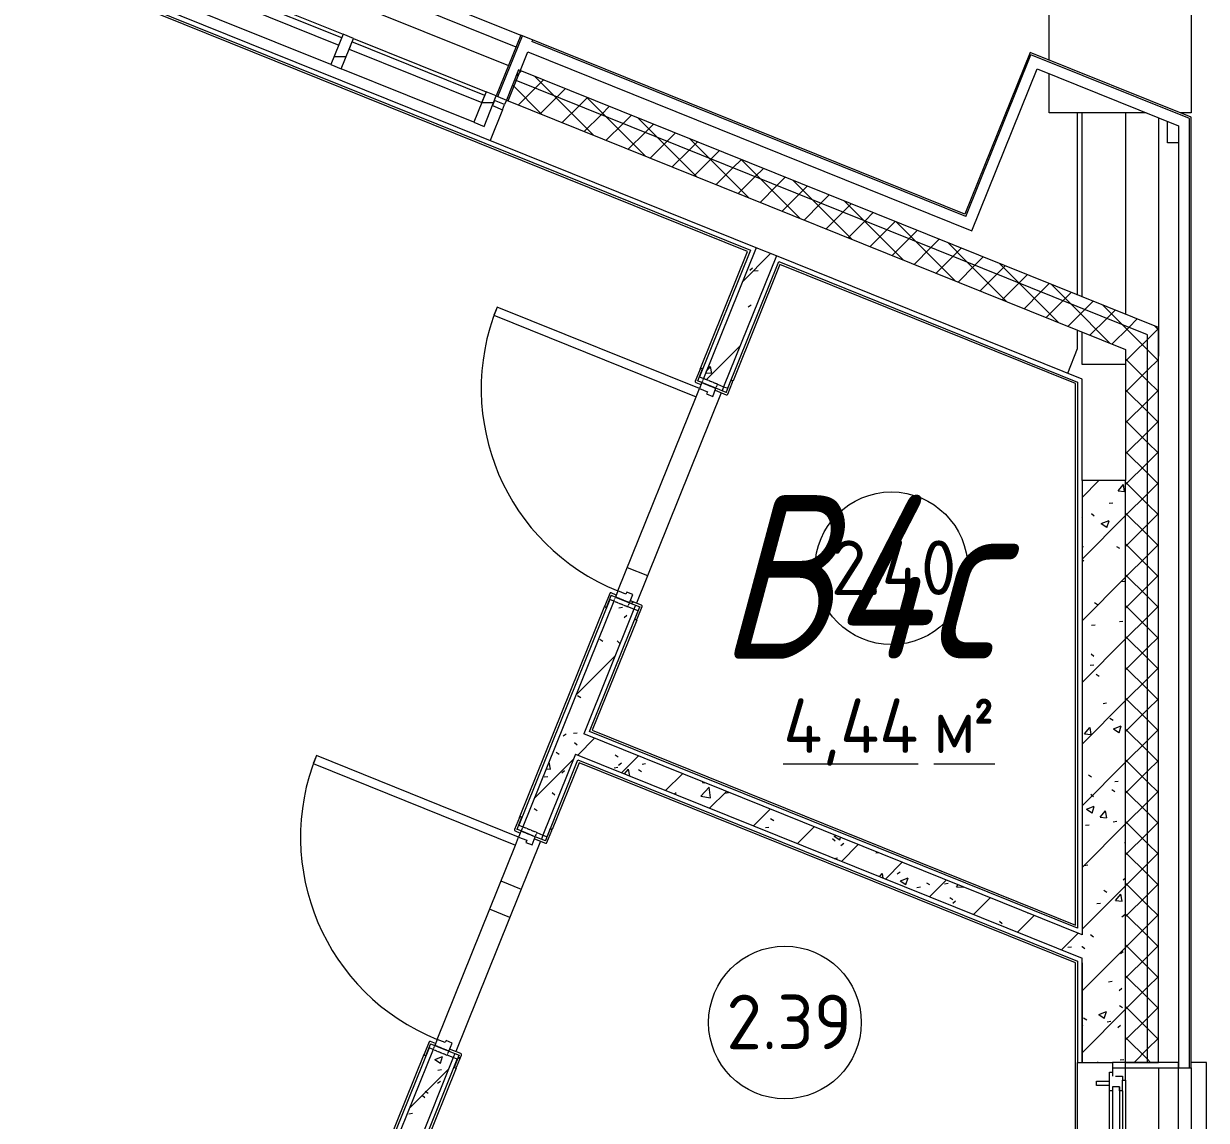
# Model space of a CAD drawing. Header units: millimetres. Extents: x -584918 to 2941280, y 3000189 to 4229862.
# Drawn here: x 208459 to 213881, y 3842639 to 3847667 of the extents above; entities that cross this region are included whole.
import ezdxf

# ---------------------------------------------------------------- set-up
doc = ezdxf.new("R2010")
doc.units = ezdxf.units.MM
doc.linetypes.add('ASVP_Невидимые', pattern=[5, 3, -2])
for name, color, linetype, lineweight in [('_ Окна', 7, 'Continuous', 0), ('Витраж', 7, 'Continuous', 0), ('Двери', 7, 'Continuous', 0), ('Марки помещений', 7, 'Continuous', 0), ('Обобщенные модели', 7, 'Continuous', 0), ('Ограждение', 7, 'Continuous', 0), ('Окна', 7, 'Continuous', 0), ('Панели витража', 7, 'Continuous', 0), ('Перекрытие', 7, 'Continuous', 0), ('Стены', 7, 'Continuous', 0), ('Стены внутренние', 7, 'Continuous', 0), ('Стены наружные', 7, 'Continuous', 0), ('Стены несущие', 7, 'Continuous', 0), ('Стены отделка', 7, 'Continuous', 0), ('Стены перегородки', 7, 'Continuous', 0), ('Стены разрез', 7, 'Continuous', 0), ('Стены штриховка', 7, 'Continuous', 0), ('экспертиза ДУ категории', 1, 'Continuous', 0)]:
    doc.layers.add(name, color=color, linetype=linetype, lineweight=lineweight)
doc.styles.add('GOST Common_2', font='', dxfattribs={"height": 500})
doc.styles.add('GOST Common_3', font='', dxfattribs={"width": 0.9, "height": 500})
doc.styles.add('mytext', font='isocpeur.ttf', dxfattribs={"width": 0.8, "oblique": 14.999978})
doc.styles.get('GOST Common_2').set_extended_font_data('GOST Common')
doc.styles.get('GOST Common_3').set_extended_font_data('GOST Common')
pattern_1 = [(45, (184030.3, 3824416.36), (-141.4214, 141.4214), [])]
pattern_2 = [(50, (184030.3, 3824416.36), (364.368, -31.8783), [38.1, -419.1]), (355, (184030.3, 3824416.36), (-70.486, 382.1133), [30.48, -335.28]), (100.451, (184060.67, 3824413.7), (293.885, 350.2334), [32.38, -356.18]), (46.184, (184030.3, 3824517.96), (542.1585, -84.086), [57.15, -628.65]), (96.636, (184075.5, 3824510.96), (474.805, 494.8554), [48.57, -534.27]), (351.184, (184030.3, 3824517.96), (474.81, 494.85), [45.72, -502.92]), (21, (184081.1, 3824492.56), (303.2285, -204.5305), [38.1, -419.1]), (326, (184081.1, 3824492.56), (123.604, 368.376), [30.48, -335.28]), (71.451, (184106.37, 3824475.52), (426.834, 163.8427), [32.38, -356.18]), (37.5, (184030.3, 3824416.36), (6.17665, 169.11015), [16.764, -314.452, 16.764, -323.596, -336.55]), (37.5, (184030.3, 3824416.36), (6.17665, 169.11015), [-671.576, 16.764, -319.786]), (7.5, (184030.3, 3824416.36), (133.6389, 200.3615), [16.764, -177.292, 16.764, -306.832, -128.27]), (7.5, (184030.3, 3824416.36), (133.6389, 200.3615), [-517.652, 16.764, -111.506]), (327.5, (183917.02, 3824416.36), (271.1818, -11.45836), [16.764, -110.236, 16.764, -379.476, -525.78]), (327.5, (183917.02, 3824416.36), (271.1818, -11.45836), [-523.24, 16.764, -509.016]), (317.5, (183866.22, 3824416.36), (296.2585, 50.8528), [16.764, -148.336, 16.764, -246.38, -373.38]), (317.5, (183866.22, 3824416.36), (296.2585, 50.8528), [-428.244, 16.764, -356.616])]
pattern_3 = [(45, (184030.3, 3824416.36), (-70.71068, 70.71068), []), (135, (184030.3, 3824416.36), (-70.71068, -70.71068), [])]

# ---------------------------------------------------------------- blocks, each defined once
blk = doc.blocks.new('ASVP_ДверьДеревянная_1 полотно - Входная_внутр_ 1000х2000h_полотно_ Г Л _950 в свету_-7521736-АР Этаж 02')
at = {"layer": 'Двери', "lineweight": 18}
for p, q in [((500, 1050), (460, 1050)), ((460, 1050), (460, 50)), ((500, 50), (500, 1050)), ((-500, 50), (-530, 50)), ((-530, 50), (-530, -20)), ((-500, 10), (-500, 50)), ((-490, 10), (-500, 10)), ((-490, -20), (-490, 10)), ((460, 50), (500, 50)), ((500, 10), (490, 10)), ((490, 10), (490, -20)), ((530, 50), (500, 50)), ((500, 50), (500, 10)), ((530, -20), (530, 50)), ((-530, -20), (-490, -20)), ((490, -20), (530, -20))]:
    blk.add_line(p, q, dxfattribs=at)
at = {"layer": 'Двери', "linetype": 'ASVP_Невидимые', "lineweight": 18}
for p, q in [((-530, 50), (-550, 50)), ((-550, 50), (-550, -20)), ((-530, -20), (-530, 50)), ((550, 50), (530, 50)), ((530, 50), (530, -20)), ((550, -20), (550, 50)), ((-550, -20), (-530, -20)), ((530, -20), (550, -20))]:
    blk.add_line(p, q, dxfattribs=at)
at = {"layer": 'Двери'}
blk.add_arc((500, 50), 1000, 90, 180, dxfattribs=at)
blk = doc.blocks.new('ASVP_НАЛИЧНИК МДФ_Двери - Наличник дверной МДФ-V79-АР Этаж 02')
at = {"layer": 'Обобщенные модели'}
h = blk.add_hatch(dxfattribs=at)
h.set_pattern_fill('FP_15', color=256, style=0, pattern_type=2)
h.set_pattern_definition([(148.819, (-27136.99, 17587.38), (1239.66265, -847.5705), [208.25, -1874.25]), (138.514, (-27159.47, 17308.89), (-541.9913, 230.6314), [465.661, -465.661]), (130.384, (-27352.63, 17231.05), (-697.6711, 616.941), [263.418, -1053.671])])
h.paths.add_polyline_path([(-590, -5), (-587.5, -9), (-585, -10), (-525, -10), (-521.5, -8.5), (-520, -5), (-520, 50), (-530, 50), (-531, 0), (-590, 0)])
h.paths.add_polyline_path([(520, -5), (521.5, -8.5), (525.2, -10), (585, -10), (589, -7.5), (590, -5), (590, 0), (530, -0.4), (529.9, 50), (520, 50), (520, -4.4)])
for p, q in [((-531, 0), (-590, 0)), ((-590, 0), (-590, -5)), ((-531, -1), (-531, 0)), ((-530, 50), (-530, -1)), ((-520, -5), (-520, 50)), ((520, 50), (520, -5)), ((530, -1), (530, 50)), ((590, 0), (531, 0)), ((531, 0), (531, -1)), ((590, -5), (590, 0)), ((-585, -10), (-525, -10)), ((-530, -1), (-531, -1)), ((525, -10), (585, -10)), ((531, -1), (530, -1))]:
    blk.add_line(p, q, dxfattribs=at)
for centre, start, end in [((-585, -5), 180, 270), ((-525, -5), 270, 360), ((525, -5), 180, 270), ((585, -5), 270, 360)]:
    blk.add_arc(centre, 5, start, end, dxfattribs=at)
blk = doc.blocks.new('ASVP_НАЛИЧНИК МДФ_Двери - Наличник дверной МДФ-V80-АР Этаж 02')
at = {"layer": 'Обобщенные модели'}
for p, q in [((-531, 0), (-590, 0)), ((-590, 0), (-590, -5)), ((-531, -1), (-531, 0)), ((-530, 20), (-530, -1)), ((-520, -5), (-520, 20)), ((520, 20), (520, -5)), ((530, -1), (530, 20)), ((590, 0), (531, 0)), ((590, -5), (590, 0)), ((-585, -10), (-525, -10)), ((-530, -1), (-531, -1)), ((525, -10), (585, -10)), ((531, -1), (530, -1)), ((531, 0), (531, -1))]:
    blk.add_line(p, q, dxfattribs=at)
for centre, start, end in [((-585, -5), 180, 270), ((-525, -5), 270, 360), ((525, -5), 180, 270), ((585, -5), 270, 360)]:
    blk.add_arc(centre, 5, start, end, dxfattribs=at)
blk = doc.blocks.new('ASVP_НАЛИЧНИК МДФ_Двери - Наличник дверной МДФ-V81-АР Этаж 02')
at = {"layer": 'Обобщенные модели'}
h = blk.add_hatch(dxfattribs=at)
h.set_pattern_fill('FP_16', color=256, style=0, pattern_type=2)
h.set_pattern_definition([(148.819, (-29353.44, 17587.38), (1239.66265, -847.5705), [208.25, -1874.25]), (138.514, (-29375.92, 17308.89), (-541.9913, 230.6314), [465.661, -465.661]), (130.384, (-29569.08, 17231.05), (-697.6711, 616.941), [263.418, -1053.671])])
h.paths.add_polyline_path([(-590, -5), (-588.2, -8.7), (-585, -10), (-523.6, -9.4), (-521.5, -8.5), (-520, -5), (-520, 50), (-530, 50), (-531, 0), (-590, 0), (-590, -3.6)])
h.paths.add_polyline_path([(520, -5), (521.5, -8.5), (525.2, -10), (585, -10), (588.5, -8.5), (590, -5), (590, 0), (530, -0.4), (529.9, 50), (520, 50), (520, -4.4)])
for p, q in [((-531, 0), (-590, 0)), ((-590, 0), (-590, -5)), ((-530, 50), (-530, -1)), ((-520, -5), (-520, 50)), ((520, 50), (520, -5)), ((530, -1), (530, 50)), ((590, 0), (531, 0)), ((531, 0), (531, -1)), ((590, -5), (590, 0)), ((-585, -10), (-525, -10)), ((-531, -1), (-531, 0)), ((-530, -1), (-531, -1)), ((525, -10), (585, -10)), ((531, -1), (530, -1))]:
    blk.add_line(p, q, dxfattribs=at)
for centre, start, end in [((-585, -5), 180, 270), ((-525, -5), 270, 360), ((525, -5), 180, 270), ((585, -5), 270, 360)]:
    blk.add_arc(centre, 5, start, end, dxfattribs=at)
blk = doc.blocks.new('ASVP_НАЛИЧНИК МДФ_Двери - Наличник дверной МДФ-V82-АР Этаж 02')
at = {"layer": 'Обобщенные модели'}
for p, q in [((-531, 0), (-590, 0)), ((-590, 0), (-590, -5)), ((-531, -1), (-531, 0)), ((-530, 20), (-530, -1)), ((-520, -5), (-520, 20)), ((520, 20), (520, -5)), ((530, -1), (530, 20)), ((590, 0), (531, 0)), ((531, 0), (531, -1)), ((590, -5), (590, 0)), ((-585, -10), (-525, -10)), ((-530, -1), (-531, -1)), ((525, -10), (585, -10)), ((531, -1), (530, -1))]:
    blk.add_line(p, q, dxfattribs=at)
for centre, start, end in [((-585, -5), 180, 270), ((-525, -5), 270, 360), ((525, -5), 180, 270), ((585, -5), 270, 360)]:
    blk.add_arc(centre, 5, start, end, dxfattribs=at)
blk = doc.blocks.new('Окно_ПВХ_1Створка_1Фрамуга-верх - ОП_2100_h_х1150_1ст1фр_ желтый-7897296-АР Этаж 02')
at = {"layer": '_ Окна'}
for p, q in [((-519, 100), (-600, 100)), ((-600, 100), (-600, 40)), ((-575, 40), (-575, 100)), ((-537, 54), (-537, 86)), ((-537, 86), (-519, 86)), ((-519, 86), (-519, 100)), ((-470, 86), (-519, 86)), ((-488, 72), (-488, 40)), ((-470, 72), (-488, 72)), ((-488, 72), (488, 72)), ((-470, 86), (-470, 72)), ((470, 86), (470, 72)), ((470, 86), (519, 86)), ((470, 72), (488, 72)), ((488, 72), (488, 40)), ((519, 100), (519, 86)), ((600, 100), (519, 100)), ((519, 86), (537, 86)), ((537, 86), (537, 54)), ((575, 40), (575, 100)), ((600, 40), (600, 100)), ((-600, 40), (-537, 40)), ((-555, 26), (-555, 40)), ((-470, 26), (-555, 26)), ((-488, 40), (-470, 40)), ((-488, 40), (488, 40)), ((-470, 40), (-470, 26)), ((470, 40), (470, 26)), ((488, 40), (470, 40)), ((555, 26), (470, 26)), ((537, 40), (600, 40)), ((555, 40), (555, 26))]:
    blk.add_line(p, q, dxfattribs=at)
at = {"layer": 'Окна'}
for p, q in [((600, 470), (-600, 470)), ((-600, 470), (-600, 400)), ((600, 399.8), (600, 470)), ((-519, 100), (519, 100)), ((-470, 86), (470, 86)), ((-513.5, -34), (-513.5, 26)), ((-493.5, 26), (-493.5, -34)), ((470, 26), (-470, 26)), ((-493.5, -34), (-513.5, -34))]:
    blk.add_line(p, q, dxfattribs=at)
blk = doc.blocks.new('Откос наружный7 - Откос наружный-7694363-АР Этаж 02')
at = {"layer": 'Стены разрез'}
for p, q in [((29722.9, 10399.3), (29480.9, 10399.3)), ((29480.9, 10374.3), (29722.9, 10374.3)), ((29722.9, 10374.3), (29722.9, 10399.3)), ((29722.9, 9224.3), (29480.9, 9224.3)), ((29722.9, 9199.3), (29722.9, 9224.3)), ((29480.9, 9199.3), (29722.9, 9199.3))]:
    blk.add_line(p, q, dxfattribs=at)
blk = doc.blocks.new('Системная панель - Глухая панель_25 мм-7906987-АР Этаж 02')
at = {"layer": 'Панели витража', "lineweight": 18}
for p, q in [((25, 12.5), (-25, 12.5)), ((-25, 12.5), (-25, -12.5)), ((25, -12.5), (25, 12.5)), ((-25, -12.5), (25, -12.5))]:
    blk.add_line(p, q, dxfattribs=at)
blk = doc.blocks.new('Системная панель - Cтеклопакет Двухкамерный_36 мм-7864038-АР Этаж 02')
at = {"layer": 'Панели витража', "lineweight": 18}
for p, q in [((328.3, 18), (-328.3, 18)), ((-328.3, 18), (-328.3, -18)), ((328.3, -18), (328.3, 18)), ((-328.3, -18), (328.3, -18))]:
    blk.add_line(p, q, dxfattribs=at)
blk = doc.blocks.new('Системная панель - Cтеклопакет Двухкамерный_36 мм-6485460-АР Этаж 02')
at = {"layer": 'Панели витража', "lineweight": 18}
for p, q in [((418.3, 18), (-418.3, 18)), ((-418.3, 18), (-418.3, -18)), ((418.3, -18), (418.3, 18)), ((-418.3, -18), (418.3, -18))]:
    blk.add_line(p, q, dxfattribs=at)
blk = doc.blocks.new('Прямоугольный импост - 50х150_RAL 3009-7836373-АР Этаж 02')
at = {"layer": 'Витраж'}
for p, q in [((-381.5, 31957.4), (227.6, 31711.9)), ((171.5, 31572.8), (-437.6, 31818.2))]:
    blk.add_line(p, q, dxfattribs=at)
blk = doc.blocks.new('Прямоугольный импост - 50х150_RAL 3009-6573670-АР Этаж 02')
at = {"layer": 'Витраж'}
for p, q in [((273.9, 31693.2), (1050, 31380.5)), ((993.9, 31241.4), (217.9, 31554.1))]:
    blk.add_line(p, q, dxfattribs=at)
blk = doc.blocks.new('Прямоугольный импост - 50х150_RAL 3009-7864035-АР Этаж 02')
at = {"layer": 'Витраж'}
h = blk.add_hatch(dxfattribs=at)
h.set_pattern_fill('FP_22', color=256, style=0, pattern_type=2)
h.set_pattern_definition([(158.051, (16076.2, -31163.5), (-284.821, -706.768), []), (158.051, (16111.9, -31074.9), (-284.821, -706.768), []), (158.051, (16147.4, -30986.8), (-284.821, -706.768), []), (158.051, (16253.95, -30722.44), (-284.821, -706.768), [])])
h.paths.add_polyline_path([(-25, -115), (-25, 35), (25, 35), (25, -115), (4, -115)])
at = {"layer": 'Витраж', "lineweight": 18}
for p, q in [((-25, 35), (25, 35)), ((-25, -115), (-25, 35)), ((25, 35), (25, -115)), ((25, -115), (-25, -115))]:
    blk.add_line(p, q, dxfattribs=at)
blk = doc.blocks.new('Прямоугольный импост - 50х150_RAL 3009-V106-АР Этаж 02')
at = {"layer": 'Витраж'}
h = blk.add_hatch(dxfattribs=at)
h.set_pattern_fill('FP_23', color=256, style=0, pattern_type=2)
h.set_pattern_definition([(158.051, (15369.56, -31163.5), (-284.821, -706.768), []), (158.051, (15405.25, -31074.9), (-284.821, -706.768), []), (158.051, (15440.8, -30986.8), (-284.821, -706.768), []), (158.051, (15547.3, -30722.44), (-284.821, -706.768), [])])
h.paths.add_polyline_path([(-25, -115), (-25, 35), (25, 35), (25, -115)])
at = {"layer": 'Витраж', "lineweight": 18}
for p, q in [((-25, 35), (25, 35)), ((-25, -115), (-25, 35)), ((25, 35), (25, -115)), ((25, -115), (-25, -115))]:
    blk.add_line(p, q, dxfattribs=at)
blk = doc.blocks.new('Ограждение - Ограждение-7956331-АР Этаж 02')
at = {"layer": 'Ограждение'}
for p, q in [((29780.9, 26109.5), (29780.9, 22841.3)), ((29130.9, 23083.1), (29130.9, 25670.7)), ((29130.9, 22841.3), (29130.9, 23020.6)), ((29575.7, 22841.3), (29130.9, 22841.3)), ((29780.9, 22841.3), (29730.9, 22841.3))]:
    blk.add_line(p, q, dxfattribs=at)
blk = doc.blocks.new('ASVP_Марка_Помещение_ДваЗначения - Номер Площадь-685795-АР Этаж 02')
at = {"layer": 'Марки помещений'}
blk.add_circle((0, 0), 3.5, dxfattribs=at)

msp = doc.modelspace()

# ---------------------------------------------------------------- hatches: boundary and pattern name
at = {"layer": 'Стены внутренние'}
h = msp.add_hatch(dxfattribs=at)
h.set_pattern_fill('FP_1', color=256, style=0, pattern_type=2)
h.set_pattern_definition(pattern_1)
h.paths.add_polyline_path([(209517.633, 3840666.071), (209564.355, 3840782.011), (209471.603, 3840819.388), (209424.881, 3840703.448), (209498.806, 3840673.658)])
h.paths.add_polyline_path([(210125.019, 3842173.289), (210428.563, 3842926.528), (210335.811, 3842963.905), (210032.267, 3842210.667), (210115.675, 3842177.055)])
h.paths.add_polyline_path([(210839.717, 3843946.798), (211257.02, 3844982.327), (211164.268, 3845019.704), (210746.965, 3843984.176), (210811.892, 3843958.012)])
h.paths.add_polyline_path([(211668.173, 3846002.597), (211909.801, 3846602.192), (211817.049, 3846639.569), (211575.422, 3846039.975), (211640.348, 3846013.811)])
h = msp.add_hatch(dxfattribs=at)
h.set_pattern_fill('FP_2', color=256, style=0, pattern_type=2)
h.set_pattern_definition(pattern_2)
h.paths.add_polyline_path([(209517.633, 3840666.071), (209564.355, 3840782.011), (209471.603, 3840819.388), (209424.881, 3840703.448), (209498.806, 3840673.658)])
h.paths.add_polyline_path([(210125.019, 3842173.289), (210428.563, 3842926.528), (210335.811, 3842963.905), (210032.267, 3842210.667), (210115.675, 3842177.055)])
h.paths.add_polyline_path([(210839.717, 3843946.798), (211257.02, 3844982.327), (211164.268, 3845019.704), (210746.965, 3843984.176), (210811.892, 3843958.012)])
h.paths.add_polyline_path([(211668.173, 3846002.597), (211909.801, 3846602.192), (211817.049, 3846639.569), (211575.422, 3846039.975), (211640.348, 3846013.811)])
h = msp.add_hatch(dxfattribs=at)
h.set_pattern_fill('FP_1', color=256, style=0, pattern_type=2)
h.set_pattern_definition(pattern_1)
h.paths.add_polyline_path([(213311.203, 3843382.085), (213311.203, 3843489.899), (211026.605, 3844410.558), (210989.228, 3844317.806), (213288.897, 3843391.074)])
h = msp.add_hatch(dxfattribs=at)
h.set_pattern_fill('FP_2', color=256, style=0, pattern_type=2)
h.set_pattern_definition(pattern_2)
h.paths.add_polyline_path([(213311.203, 3843382.085), (213311.203, 3843489.899), (211026.605, 3844410.558), (210989.228, 3844317.806), (213288.897, 3843391.074)])
at = {"layer": 'Стены наружные'}
h = msp.add_hatch(dxfattribs=at)
h.set_pattern_fill('FP_36', color=256, style=0, pattern_type=2)
h.set_pattern_definition(pattern_3)
h.paths.add_polyline_path([(213661.203, 3846219.846), (213661.203, 3846273.754), (210728.183, 3847455.717), (210709.495, 3847409.341), (213611.203, 3846239.996)])
h.paths.add_polyline_path([(208437.073, 3848325.093), (208455.762, 3848371.469), (207767.543, 3848648.811), (207748.854, 3848602.435), (208399.696, 3848340.155)])
h.paths.add_polyline_path([(205469.013, 3849521.177), (205487.702, 3849567.553), (203308.032, 3850445.927), (203289.343, 3850399.551), (205431.635, 3849536.239)])
h.paths.add_polyline_path([(201016.922, 3851315.303), (201035.611, 3851361.679), (200339.972, 3851642.011), (200321.283, 3851595.635), (200979.545, 3851330.365)])
h.paths.add_polyline_path([(198048.862, 3852511.387), (198067.551, 3852557.763), (196884.964, 3853034.328), (196866.275, 3852987.952), (198011.484, 3852526.449)])
h = msp.add_hatch(dxfattribs=at)
h.set_pattern_fill('FP_36', color=256, style=0, pattern_type=2)
h.set_pattern_definition(pattern_3)
h.paths.add_polyline_path([(213611.203, 3846132.181), (213611.203, 3846239.996), (210709.495, 3847409.341), (210672.117, 3847316.589), (213586.571, 3846142.107)])
h.paths.add_polyline_path([(208399.696, 3848232.341), (208437.073, 3848325.093), (207748.854, 3848602.435), (207711.477, 3848509.683), (208324.94, 3848262.466)])
h.paths.add_polyline_path([(205431.635, 3849428.425), (205469.013, 3849521.177), (203289.343, 3850399.551), (203251.966, 3850306.799), (205356.88, 3849458.55)])
h.paths.add_polyline_path([(200979.545, 3851222.551), (201016.922, 3851315.303), (200321.283, 3851595.635), (200283.905, 3851502.883), (200904.789, 3851252.676)])
h.paths.add_polyline_path([(198011.484, 3852418.635), (198048.862, 3852511.387), (196959.027, 3852950.574), (196921.649, 3852857.822), (197936.729, 3852448.76)])
h = msp.add_hatch(dxfattribs=at)
h.set_pattern_fill('FP_36', color=256, style=0, pattern_type=2)
h.set_pattern_definition(pattern_3)
h.paths.add_polyline_path([(213661.203, 3840613.491), (213661.203, 3841704.963), (213611.203, 3841704.963), (213611.203, 3840633.641)])
h.paths.add_polyline_path([(213611.203, 3842904.963), (213661.203, 3842904.963), (213661.203, 3846219.846), (213611.203, 3846239.996), (213611.203, 3843146.738)])
h = msp.add_hatch(dxfattribs=at)
h.set_pattern_fill('FP_36', color=256, style=0, pattern_type=2)
h.set_pattern_definition(pattern_3)
h.paths.add_polyline_path([(213611.203, 3840687.548), (213611.203, 3841704.963), (213511.203, 3841704.963), (213511.203, 3840727.846)])
h.paths.add_polyline_path([(213611.203, 3842904.963), (213611.203, 3846132.181), (213511.203, 3846172.48), (213511.203, 3842904.963)])
h = msp.add_hatch(dxfattribs=at)
h.set_pattern_fill('FP_1', color=256, style=0, pattern_type=2)
h.set_pattern_definition(pattern_1)
h.paths.add_polyline_path([(213311.203, 3842904.963), (213511.203, 3842904.963), (213511.203, 3845572.48), (213311.203, 3845572.48), (213311.203, 3843096.703)])
h = msp.add_hatch(dxfattribs=at)
h.set_pattern_fill('FP_2', color=256, style=0, pattern_type=2)
h.set_pattern_definition(pattern_2)
h.paths.add_polyline_path([(213311.203, 3842904.963), (213511.203, 3842904.963), (213511.203, 3845572.48), (213311.203, 3845572.48), (213311.203, 3843096.703)])

# ---------------------------------------------------------------- linework, layer by layer
at = {"layer": 'Перекрытие'}
for p, q in [((213291.203, 3846422.858), (213291.203, 3847257.693)), ((213291.203, 3846177.543), (213291.203, 3846261.136)), ((213245.428, 3846063.954), (213291.203, 3846177.543)), ((211656.96, 3845974.772), (211268.233, 3845010.152)), ((211668.173, 3846002.597), (211660.698, 3845984.047)), ((211182.956, 3845066.08), (211541.782, 3845956.498)), ((211226.483, 3845174.089), (211319.234, 3845136.712)), ((211264.495, 3845000.877), (211257.02, 3844982.327)), ((210828.504, 3843918.973), (210439.777, 3842954.353)), ((210839.717, 3843946.798), (210832.242, 3843928.248)), ((210354.5, 3843010.281), (210713.325, 3843900.699)), ((210647.129, 3843736.435), (210739.881, 3843699.057)), ((210687.553, 3843569.205), (210594.801, 3843606.582)), ((210436.039, 3842945.078), (210428.563, 3842926.528))]:
    msp.add_line(p, q, dxfattribs=at)
at = {"layer": 'Стены внутренние'}
for p, q in [((211778.01, 3846622.957), (204283.658, 3849643.069)), ((210654.363, 3847272.532), (210597.362, 3847131.085)), ((210672.117, 3847316.589), (210663.707, 3847295.72)), ((211560.678, 3846083.651), (211778.01, 3846622.957)), ((211926.413, 3846563.153), (211711.492, 3846029.829)), ((213281.203, 3846017.193), (211926.413, 3846563.153)), ((211702.217, 3846033.567), (211711.492, 3846029.829)), ((213281.203, 3843534.333), (213281.203, 3846017.193)), ((210732.222, 3844027.853), (211123.36, 3844998.454)), ((211269.352, 3844932.668), (211065.644, 3844427.17)), ((211260.077, 3844936.406), (211269.352, 3844932.668)), ((211065.644, 3844427.17), (213281.203, 3843534.333)), ((211005.84, 3844278.767), (210882.494, 3843972.686)), ((213281.203, 3843361.83), (211005.84, 3844278.767)), ((210877.856, 3843974.555), (210882.494, 3843972.686)), ((213281.203, 3841176.321), (213281.203, 3843361.83)), ((210004.442, 3842221.88), (210294.904, 3842942.655)), ((210441.438, 3842878.214), (210248.158, 3842398.593)), ((210436.8, 3842880.083), (210441.438, 3842878.214)), ((213291.203, 3841704.963), (213291.203, 3842904.963))]:
    msp.add_line(p, q, dxfattribs=at)
at = {"layer": 'Стены наружные'}
for p, q in [((208558.205, 3848491.908), (210737.874, 3847613.533)), ((210716.195, 3847559.737), (208536.526, 3848438.111)), ((208502.138, 3848352.78), (210681.807, 3847474.405)), ((213311.203, 3846414.798), (213311.203, 3847257.693)), ((213511.203, 3847257.693), (213511.203, 3846334.201)), ((213511.571, 3846334.053), (213511.571, 3847257.693)), ((213661.571, 3847235.311), (213661.571, 3846142.107)), ((213703.203, 3847121.266), (213703.203, 3847218.534)), ((213753.203, 3847121.266), (213703.203, 3847121.266)), ((213311.203, 3846104.963), (213311.203, 3846253.077)), ((213511.203, 3846104.963), (213311.203, 3846104.963)), ((213661.203, 3842879.963), (213661.203, 3841729.963)), ((213753.203, 3841729.963), (213753.203, 3842879.963)), ((213811.203, 3842879.963), (213811.203, 3841729.963))]:
    msp.add_line(p, q, dxfattribs=at)
at = {"layer": 'Стены несущие'}
for p, q in [((211817.049, 3846639.569), (211575.422, 3846039.975)), ((211909.801, 3846602.192), (211817.049, 3846639.569)), ((211909.801, 3846602.192), (211668.173, 3846002.597)), ((211640.348, 3846013.811), (211668.173, 3846002.597)), ((213311.203, 3845572.48), (213311.203, 3843489.899)), ((213511.203, 3845572.48), (213311.203, 3845572.48)), ((213511.203, 3842904.963), (213511.203, 3845572.48)), ((211164.268, 3845019.704), (210746.965, 3843984.176)), ((211257.02, 3844982.327), (211229.194, 3844993.54)), ((211257.02, 3844982.327), (211026.605, 3844410.558)), ((213311.203, 3843489.899), (211026.605, 3844410.558)), ((210989.228, 3844317.806), (210839.717, 3843946.798)), ((210989.228, 3844317.806), (213311.203, 3843382.085)), ((210811.892, 3843958.012), (210839.717, 3843946.798)), ((213311.203, 3842904.963), (213311.203, 3843382.085)), ((213311.203, 3843360.522), (213311.203, 3842904.963)), ((210335.811, 3842963.905), (210032.267, 3842210.667)), ((210428.563, 3842926.528), (210400.738, 3842937.741)), ((210428.563, 3842926.528), (210209.119, 3842381.981)), ((213311.203, 3842904.963), (213451.203, 3842904.963))]:
    msp.add_line(p, q, dxfattribs=at)
at = {"layer": 'Стены отделка'}
for p, q in [((211817.049, 3846639.569), (204267.045, 3849682.108)), ((204278.12, 3849656.082), (211791.023, 3846628.494)), ((210737.874, 3847613.533), (210625.741, 3847335.278)), ((212773.791, 3846793.089), (210737.874, 3847613.533)), ((210679.537, 3847313.599), (210769.991, 3847538.058)), ((210769.991, 3847538.058), (212805.908, 3846717.614)), ((213072.812, 3847535.104), (212773.791, 3846793.089)), ((213811.203, 3847237.544), (213072.812, 3847535.104)), ((212805.908, 3846717.614), (213104.929, 3847459.629)), ((213104.929, 3847459.629), (213753.203, 3847198.384)), ((210625.741, 3847335.278), (210679.537, 3847313.599)), ((213811.203, 3842879.963), (213811.203, 3847237.544)), ((213753.203, 3847198.384), (213753.203, 3842879.963)), ((211791.023, 3846628.494), (211556.871, 3846047.451)), ((211686.724, 3845995.122), (211920.876, 3846576.166)), ((213311.203, 3846037.447), (211909.801, 3846602.192)), ((211909.801, 3846602.192), (211909.801, 3846602.192)), ((211920.876, 3846576.166), (213291.203, 3846023.944)), ((211556.871, 3846047.451), (211575.422, 3846039.975)), ((213291.203, 3846023.944), (213291.203, 3843519.522)), ((213311.203, 3845572.48), (213311.203, 3846037.447)), ((211668.173, 3846002.597), (211686.724, 3845995.122)), ((211145.717, 3845027.18), (210728.415, 3843991.652)), ((211164.268, 3845019.704), (211145.717, 3845027.18)), ((211052.631, 3844421.633), (211275.57, 3844974.851)), ((211275.57, 3844974.851), (211257.02, 3844982.327)), ((213291.203, 3843519.522), (211052.631, 3844421.633)), ((210858.268, 3843939.323), (211000.303, 3844291.78)), ((210989.228, 3844317.806), (210989.228, 3844317.806)), ((211000.303, 3844291.78), (213291.203, 3843368.581)), ((210728.415, 3843991.652), (210746.965, 3843984.176)), ((210839.717, 3843946.798), (210858.268, 3843939.323)), ((213291.203, 3843368.581), (213291.203, 3842904.963)), ((213311.203, 3843360.522), (213311.203, 3843382.085)), ((210317.261, 3842971.381), (210013.717, 3842218.142)), ((210335.811, 3842963.905), (210317.261, 3842971.381)), ((210235.145, 3842393.056), (210447.114, 3842919.052)), ((210447.114, 3842919.052), (210428.563, 3842926.528)), ((213291.203, 3842904.963), (213311.203, 3842904.963)), ((213753.203, 3842879.963), (213811.203, 3842879.963))]:
    msp.add_line(p, q, dxfattribs=at)
at = {"layer": 'Стены перегородки'}
for p, q in [((210728.183, 3847455.717), (210672.117, 3847316.589)), ((213661.203, 3846273.754), (210728.183, 3847455.717)), ((210672.117, 3847316.589), (213511.203, 3846172.48)), ((213661.203, 3842904.963), (213661.203, 3846273.754)), ((213511.203, 3846172.48), (213511.203, 3845572.48)), ((213511.203, 3842904.963), (213661.203, 3842904.963))]:
    msp.add_line(p, q, dxfattribs=at)
at = {"layer": 'Стены штриховка'}
for p, q in [((210633.161, 3847332.287), (210745.294, 3847610.543)), ((210791.67, 3847591.854), (210788.68, 3847584.434)), ((212778.221, 3846782.679), (210788.68, 3847584.434)), ((212778.221, 3846782.679), (213077.242, 3847524.694)), ((213803.203, 3847232.142), (213077.242, 3847524.694)), ((213611.203, 3846239.996), (210709.495, 3847409.341)), ((213803.203, 3842879.963), (213803.203, 3847232.142)), ((213611.203, 3842904.963), (213611.203, 3846239.996))]:
    msp.add_line(p, q, dxfattribs=at)

# ---------------------------------------------------------------- block references
at = {"layer": 'Витраж'}
for name, p in [('Прямоугольный импост - 50х150_RAL 3009-6573670-АР Этаж 02', (208873.967, 3816237.586)), ('Прямоугольный импост - 50х150_RAL 3009-7836373-АР Этаж 02', (210351.814, 3815642.036))]:
    msp.add_blockref(name, p, dxfattribs=at)
at = {"layer": 'Витраж', "extrusion": (0, 0, -1), "rotation": 21.9486990835427}
for name, p in [('Прямоугольный импост - 50х150_RAL 3009-V106-АР Этаж 02', (-209934.024, 3847576.294)), ('Прямоугольный импост - 50х150_RAL 3009-7864035-АР Этаж 02', (-210589.471, 3847312.159))]:
    msp.add_blockref(name, p, dxfattribs=at)
at = {"layer": 'Двери', "rotation": 68.05130091645769}
for p in [(211416.221, 3845511.151), (210587.764, 3843455.352)]:
    msp.add_blockref('ASVP_ДверьДеревянная_1 полотно - Входная_внутр_ 1000х2000h_полотно_ Г Л _950 в свету_-7521736-АР Этаж 02', p, dxfattribs=at)
at = {"layer": 'Марки помещений', "xscale": 99.99999999999993, "yscale": 99.99999999999993, "zscale": 99.99999999999993}
for p in [(212437.297, 3845170.102), (211949.154, 3843087.476)]:
    msp.add_blockref('ASVP_Марка_Помещение_ДваЗначения - Номер Площадь-685795-АР Этаж 02', p, dxfattribs=at)
at = {"layer": 'Обобщенные модели'}
for name, p, rotation in [('ASVP_НАЛИЧНИК МДФ_Двери - Наличник дверной МДФ-V82-АР Этаж 02', (211351.294, 3845537.315), 248.0513009164575), ('ASVP_НАЛИЧНИК МДФ_Двери - Наличник дверной МДФ-V81-АР Этаж 02', (211481.147, 3845484.986), 68.05130091645769), ('ASVP_НАЛИЧНИК МДФ_Двери - Наличник дверной МДФ-V80-АР Этаж 02', (210522.838, 3843481.516), 248.0513009164575), ('ASVP_НАЛИЧНИК МДФ_Двери - Наличник дверной МДФ-V79-АР Этаж 02', (210652.691, 3843429.188), 68.05130091645769)]:
    msp.add_blockref(name, p, dxfattribs=dict(at, rotation=rotation))
at = {"layer": 'Ограждение'}
msp.add_blockref('Ограждение - Ограждение-7956331-АР Этаж 02', (184030.304, 3824416.364), dxfattribs=at)
at = {"layer": 'Окна', "rotation": 270}
msp.add_blockref('Окно_ПВХ_1Створка_1Фрамуга-верх - ОП_2100_h_х1150_1ст1фр_ желтый-7897296-АР Этаж 02', (213411.203, 3842304.963), dxfattribs=at)
at = {"layer": 'Панели витража', "rotation": 158.0513009164573}
for name, p in [('Системная панель - Cтеклопакет Двухкамерный_36 мм-6485460-АР Этаж 02', (209522.824, 3847742.002)), ('Системная панель - Cтеклопакет Двухкамерный_36 мм-7864038-АР Этаж 02', (210261.748, 3847444.227)), ('Системная панель - Глухая панель_25 мм-7906987-АР Этаж 02', (210635.847, 3847293.47))]:
    msp.add_blockref(name, p, dxfattribs=at)
at = {"layer": 'Стены'}
msp.add_blockref('Откос наружный7 - Откос наружный-7694363-АР Этаж 02', (184030.304, 3832505.631), dxfattribs=at)

# ---------------------------------------------------------------- texts
at = {"layer": 'Марки помещений', "char_height": 250, "attachment_point": 1}
for s, insert, width, style in [('2.40', (212159.64, 3845297.828), 685.44281, 'GOST Common_2'), ('\\L4,44 ', (211941.404, 3844573.297), 836.96175, 'GOST Common_2'), ('\\L\\fGOST Common|b0|i0|c238|p34|;\\W.9;\\L²', (212810.56, 3844573.297), 165.94931, 'GOST Common_3'), ('\\L\\fGOST Common|b0|i0|c204|p34|;\\W.9;\\Lм', (212631.966, 3844573.297), 216.45562, 'GOST Common_2'), ('2.39', (211680.496, 3843215.201), 663.79725, 'GOST Common_2')]:
    msp.add_mtext(s, dxfattribs=dict(at, insert=insert, width=width, style=style))
at = {"layer": 'экспертиза ДУ категории', "lineweight": 50, "insert": (211643.466, 3845505.129), "char_height": 750, "attachment_point": 1, "style": 'mytext'}
msp.add_mtext_dynamic_manual_height_columns('В4с', width=2459.42723, gutter_width=17359.771, heights=[0], dxfattribs=at)

doc.saveas('drawing.dxf')
